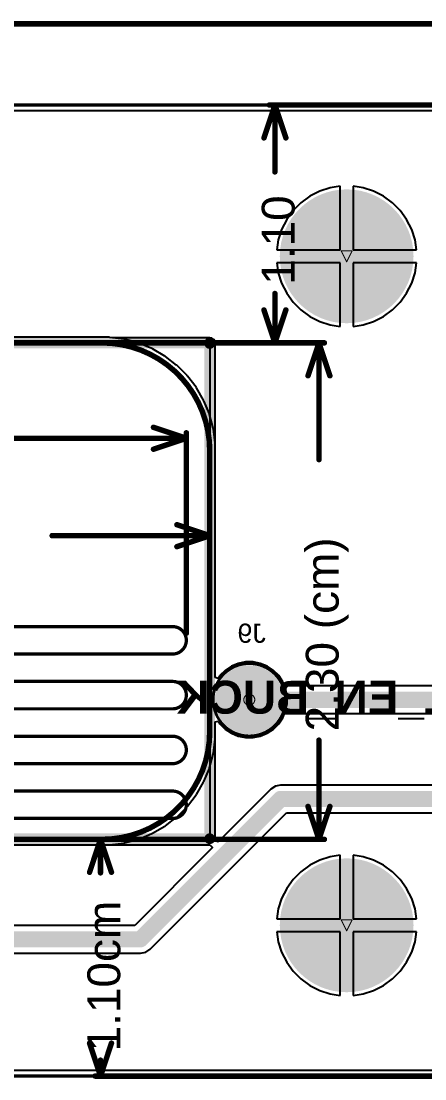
# Model space of a CAD drawing. Header units: inches. Extents: x -22 to 5433, y -38 to 5417.
# Drawn here: x 47.4 to 66.13, y -38.12 to 10.9 of the extents above; entities that cross this region are included whole.
import ezdxf

# ---------------------------------------------------------------- set-up
doc = ezdxf.new("R2010")
doc.units = ezdxf.units.IN
for name, color, linetype in [('Board_outline', 216, 'Continuous'), ('Bottom Layer', 5, 'Continuous'), ('Bottom Overlay', 54, 'Continuous'), ('Bottom Solder', 6, 'Continuous'), ('Dimensions', 6, 'Continuous'), ('Drill Drawing', 1, 'Continuous'), ('Multi-Layer', 9, 'Continuous'), ('Pad Holes', 156, 'Continuous'), ('Top Layer', 1, 'Continuous'), ('Top Solder', 216, 'Continuous')]:
    doc.layers.add(name, color=color, linetype=linetype)
doc.styles.add('Arial', font='', dxfattribs={"height": 0.2})
doc.styles.add('Arial_Bold', font='', dxfattribs={"height": 0.2})
doc.styles.get('Arial').set_extended_font_data('Arial')
doc.styles.get('Arial_Bold').set_extended_font_data('Arial', bold=True)

# ---------------------------------------------------------------- blocks, each defined once
blk = doc.blocks.new('YZ162317083P_01_B_2')
at = {"layer": 'Bottom Layer'}
h = blk.add_hatch(color=5, dxfattribs=at)
edge = h.paths.add_edge_path()
edge.add_arc((0, 0), 1.5, 0, 360)
at = {"layer": 'Bottom Solder'}
h = blk.add_hatch(color=6, dxfattribs=at)
edge = h.paths.add_edge_path()
edge.add_arc((0, 0), 1.6016, 0, 360)
at = {"layer": 'Multi-Layer'}
h = blk.add_hatch(color=9, dxfattribs=at)
edge = h.paths.add_edge_path()
edge.add_arc((0, 0), 1.5, 0, 360)
at = {"layer": 'Pad Holes'}
h = blk.add_hatch(color=7, dxfattribs=at)
edge = h.paths.add_edge_path()
edge.add_arc((0, 0), 0.8, 0, 360)
at = {"layer": 'Top Layer'}
h = blk.add_hatch(color=1, dxfattribs=at)
edge = h.paths.add_edge_path()
edge.add_arc((0, 0), 1.5, 0, 360)
at = {"layer": 'Top Solder'}
h = blk.add_hatch(color=216, dxfattribs=at)
edge = h.paths.add_edge_path()
edge.add_arc((0, 0), 1.6016, 0, 360)
at = {"layer": 'Bottom Overlay'}
for points in [[(1.6764, 0, 0.127, 0.127, 1), (-1.6764, 0, 0.127, 0.127, 1)], [(-1.70815, 0, 0.0635, 0.0635, 1), (-1.64465, 0, 0.0635, 0.0635, 1)], [(1.64465, 0, 0.0635, 0.0635, 1), (1.70815, 0, 0.0635, 0.0635, 1)]]:
    blk.add_lwpolyline(points, format="xyseb", close=True, dxfattribs=at)
blk = doc.blocks.new('SPACER_12')
at = {"layer": 'Bottom Layer'}
h = blk.add_hatch(color=5, dxfattribs=at)
edge = h.paths.add_edge_path()
edge.add_arc((0, 0), 3, 0, 360)
at = {"layer": 'Bottom Solder'}
h = blk.add_hatch(color=6, dxfattribs=at)
edge = h.paths.add_edge_path()
edge.add_arc((0, 0), 3.102, 0, 360)
at = {"layer": 'Multi-Layer'}
h = blk.add_hatch(color=9, dxfattribs=at)
edge = h.paths.add_edge_path()
edge.add_arc((0, 0), 3, 0, 360)
at = {"layer": 'Pad Holes'}
h = blk.add_hatch(color=7, dxfattribs=at)
edge = h.paths.add_edge_path()
edge.add_arc((0, 0), 1.85, 0, 360)
at = {"layer": 'Top Layer'}
h = blk.add_hatch(color=1, dxfattribs=at)
edge = h.paths.add_edge_path()
edge.add_arc((0, 0), 3, 0, 360)
at = {"layer": 'Top Solder'}
h = blk.add_hatch(color=216, dxfattribs=at)
edge = h.paths.add_edge_path()
edge.add_arc((0, 0), 3.102, 0, 360)
blk = doc.blocks.new('SPACER_13')
at = {"layer": 'Bottom Layer'}
h = blk.add_hatch(color=5, dxfattribs=at)
edge = h.paths.add_edge_path()
edge.add_arc((0, 0), 3, 0, 360)
at = {"layer": 'Bottom Solder'}
h = blk.add_hatch(color=6, dxfattribs=at)
edge = h.paths.add_edge_path()
edge.add_arc((0, 0), 3.102, 0, 360)
at = {"layer": 'Multi-Layer'}
h = blk.add_hatch(color=9, dxfattribs=at)
edge = h.paths.add_edge_path()
edge.add_arc((0, 0), 3, 0, 360)
at = {"layer": 'Pad Holes'}
h = blk.add_hatch(color=7, dxfattribs=at)
edge = h.paths.add_edge_path()
edge.add_arc((0, 0), 1.85, 0, 360)
at = {"layer": 'Top Layer'}
h = blk.add_hatch(color=1, dxfattribs=at)
edge = h.paths.add_edge_path()
edge.add_arc((0, 0), 3, 0, 360)
at = {"layer": 'Top Solder'}
h = blk.add_hatch(color=216, dxfattribs=at)
edge = h.paths.add_edge_path()
edge.add_arc((0, 0), 3.102, 0, 360)

msp = doc.modelspace()

# ---------------------------------------------------------------- linework, layer by layer
at = {"layer": 'Board_outline'}
for points in [[(-16.519, 7.011, 0.152, 0.152, 0), (73.481, 7.011, 0.152, 0.152, 0)], [(38.148, -4.011, 0.254, 0.254, 0), (51.148, -4.011, 0.254, 0.254, 0)], [(51.148, -4.011, 0.254, 0.254, -0.414214), (56.148, -9.011, 0.254, 0.254, 0)], [(56.148, -22.019, 0.254, 0.254, 0), (56.148, -9.011, 0.254, 0.254, 0)], [(56.148, -22.019, 0.254, 0.254, -0.414214), (51.148, -27.019, 0.254, 0.254, 0)], [(38.148, -27.019, 0.254, 0.254, 0), (51.148, -27.019, 0.254, 0.254, 0)], [(-16.519, -37.988, 0.152, 0.152, 0), (73.481, -37.988, 0.152, 0.152, 0)]]:
    msp.add_lwpolyline(points, format="xyseb", dxfattribs=at)
for points in [[(51.085, -4.011, 0.127, 0.127, 1), (51.212, -4.011, 0.127, 0.127, 1)], [(51.085, -4.011, 0.127, 0.127, 1), (51.212, -4.011, 0.127, 0.127, 1)], [(56.085, -9.011, 0.127, 0.127, 1), (56.212, -9.011, 0.127, 0.127, 1)], [(56.085, -9.011, 0.127, 0.127, 1), (56.212, -9.011, 0.127, 0.127, 1)], [(56.085, -22.019, 0.127, 0.127, 1), (56.212, -22.019, 0.127, 0.127, 1)], [(56.085, -22.019, 0.127, 0.127, 1), (56.212, -22.019, 0.127, 0.127, 1)], [(51.085, -27.019, 0.127, 0.127, 1), (51.212, -27.019, 0.127, 0.127, 1)], [(51.085, -27.019, 0.127, 0.127, 1), (51.212, -27.019, 0.127, 0.127, 1)]]:
    msp.add_lwpolyline(points, format="xyseb", close=True, dxfattribs=at)
at = {"layer": 'Bottom Layer'}
for p, q in [((-16.563, 6.752), (73.481, 6.752)), ((61.251, 3.016), (60.795, 2.783)), ((61.738, 3.174), (61.251, 3.016)), ((62.2, 3.247), (61.738, 3.174)), ((62.2, 0.3), (62.2, 3.247)), ((63.262, 3.174), (62.8, 3.247)), ((62.8, 3.247), (62.8, 0.3)), ((63.749, 3.016), (63.262, 3.174)), ((64.205, 2.783), (63.749, 3.016)), ((60.38, 2.482), (60.018, 2.12)), ((60.795, 2.783), (60.38, 2.482)), ((64.62, 2.482), (64.205, 2.783)), ((64.982, 2.12), (64.62, 2.482)), ((60.018, 2.12), (59.717, 1.705)), ((65.283, 1.705), (64.982, 2.12)), ((59.717, 1.705), (59.484, 1.249)), ((65.516, 1.249), (65.283, 1.705)), ((59.484, 1.249), (59.326, 0.762)), ((65.674, 0.762), (65.516, 1.249)), ((59.326, 0.762), (59.253, 0.3)), ((65.747, 0.3), (65.674, 0.762)), ((59.253, 0.3), (62.2, 0.3)), ((62.8, 0.3), (65.747, 0.3)), ((62.2, -0.3), (59.253, -0.3)), ((59.253, -0.3), (59.326, -0.762)), ((62.2, -3.247), (62.2, -0.3)), ((65.747, -0.3), (62.8, -0.3)), ((62.8, -0.3), (62.8, -3.247)), ((65.674, -0.762), (65.747, -0.3)), ((59.326, -0.762), (59.484, -1.249)), ((65.516, -1.249), (65.674, -0.762)), ((59.484, -1.249), (59.717, -1.705)), ((65.283, -1.705), (65.516, -1.249)), ((59.717, -1.705), (60.018, -2.12)), ((64.982, -2.12), (65.283, -1.705)), ((60.018, -2.12), (60.38, -2.482)), ((64.62, -2.482), (64.982, -2.12)), ((60.38, -2.482), (60.795, -2.783)), ((60.795, -2.783), (61.251, -3.016)), ((63.749, -3.016), (64.205, -2.783)), ((64.205, -2.783), (64.62, -2.482)), ((61.251, -3.016), (61.738, -3.174)), ((61.738, -3.174), (62.2, -3.247)), ((62.8, -3.247), (63.262, -3.174)), ((63.262, -3.174), (63.749, -3.016)), ((51.476, -3.752), (37.82, -3.752)), ((51.493, -3.756), (51.476, -3.752)), ((51.51, -3.755), (51.493, -3.756)), ((52.159, -3.84), (51.51, -3.755)), ((52.176, -3.846), (52.159, -3.84)), ((52.193, -3.847), (52.176, -3.846)), ((52.826, -4.016), (52.193, -3.847)), ((52.841, -4.024), (52.826, -4.016)), ((52.858, -4.027), (52.841, -4.024)), ((53.463, -4.278), (52.858, -4.027)), ((53.478, -4.288), (53.463, -4.278)), ((53.494, -4.293), (53.478, -4.288)), ((54.061, -4.621), (53.494, -4.293)), ((54.074, -4.632), (54.061, -4.621)), ((54.09, -4.64), (54.074, -4.632)), ((54.61, -5.039), (54.09, -4.64)), ((54.621, -5.051), (54.61, -5.039)), ((54.635, -5.061), (54.621, -5.051)), ((55.099, -5.524), (54.635, -5.061)), ((55.108, -5.539), (55.099, -5.524)), ((55.121, -5.55), (55.108, -5.539)), ((55.52, -6.07), (55.121, -5.55)), ((55.527, -6.085), (55.52, -6.07)), ((55.539, -6.098), (55.527, -6.085)), ((55.866, -6.666), (55.539, -6.098)), ((55.872, -6.682), (55.866, -6.666)), ((55.881, -6.696), (55.872, -6.682)), ((56.132, -7.302), (55.881, -6.696)), ((56.136, -7.318), (56.132, -7.302)), ((56.143, -7.334), (56.136, -7.318)), ((56.313, -7.967), (56.143, -7.334)), ((56.314, -7.984), (56.313, -7.967)), ((56.319, -8), (56.314, -7.984)), ((56.405, -8.65), (56.319, -8)), ((56.404, -8.667), (56.405, -8.65)), ((56.407, -8.684), (56.404, -8.667)), ((56.407, -9.011), (56.407, -8.684)), ((56.407, -19.522), (56.407, -9.011)), ((57.152, -18.994), (56.865, -19.186)), ((57.471, -18.862), (57.152, -18.994)), ((57.81, -18.795), (57.471, -18.862)), ((58.156, -18.795), (57.81, -18.795)), ((58.495, -18.862), (58.156, -18.795)), ((58.814, -18.994), (58.495, -18.862)), ((59.101, -19.186), (58.814, -18.994)), ((56.534, -19.56), (56.407, -19.522)), ((56.621, -19.43), (56.534, -19.56)), ((56.865, -19.186), (56.621, -19.43)), ((59.346, -19.43), (59.101, -19.186)), ((59.537, -19.718), (59.346, -19.43)), ((59.67, -20.037), (59.537, -19.718)), ((59.737, -20.376), (59.67, -20.037)), ((59.737, -20.721), (59.737, -20.376)), ((59.537, -21.379), (59.67, -21.06)), ((59.67, -21.06), (59.737, -20.721)), ((56.407, -21.576), (56.534, -21.537)), ((56.534, -21.537), (56.621, -21.667)), ((59.346, -21.667), (59.537, -21.379)), ((56.407, -22.347), (56.407, -21.576)), ((56.621, -21.667), (56.865, -21.911)), ((56.865, -21.911), (57.152, -22.103)), ((58.814, -22.103), (59.101, -21.911)), ((59.101, -21.911), (59.346, -21.667)), ((56.319, -23.03), (56.405, -22.381)), ((56.404, -22.363), (56.407, -22.347)), ((56.405, -22.381), (56.404, -22.363)), ((57.152, -22.103), (57.471, -22.235)), ((57.471, -22.235), (57.81, -22.303)), ((57.81, -22.303), (58.156, -22.303)), ((58.156, -22.303), (58.495, -22.235)), ((58.495, -22.235), (58.814, -22.103)), ((56.314, -23.047), (56.319, -23.03)), ((56.143, -23.697), (56.313, -23.064)), ((56.313, -23.064), (56.314, -23.047)), ((55.881, -24.334), (56.132, -23.729)), ((56.132, -23.729), (56.136, -23.712)), ((56.136, -23.712), (56.143, -23.697)), ((55.539, -24.932), (55.866, -24.365)), ((55.866, -24.365), (55.872, -24.349)), ((55.872, -24.349), (55.881, -24.334)), ((55.121, -25.48), (55.52, -24.96)), ((55.52, -24.96), (55.527, -24.945)), ((55.527, -24.945), (55.539, -24.932)), ((55.108, -25.492), (55.121, -25.48)), ((54.621, -25.979), (54.635, -25.969)), ((54.635, -25.969), (55.099, -25.506)), ((55.099, -25.506), (55.108, -25.492)), ((53.494, -26.737), (54.061, -26.41)), ((54.061, -26.41), (54.074, -26.398)), ((54.074, -26.398), (54.09, -26.391)), ((54.09, -26.391), (54.61, -25.992)), ((54.61, -25.992), (54.621, -25.979)), ((52.858, -27.003), (53.463, -26.752)), ((53.463, -26.752), (53.478, -26.743)), ((53.478, -26.743), (53.494, -26.737)), ((37.82, -27.278), (51.476, -27.278)), ((51.476, -27.278), (51.493, -27.275)), ((51.493, -27.275), (51.51, -27.276)), ((51.51, -27.276), (52.159, -27.19)), ((52.159, -27.19), (52.176, -27.185)), ((52.176, -27.185), (52.193, -27.184)), ((52.193, -27.184), (52.826, -27.014)), ((52.826, -27.014), (52.841, -27.006)), ((52.841, -27.006), (52.858, -27.003)), ((61.738, -27.826), (61.251, -27.984)), ((62.2, -27.753), (61.738, -27.826)), ((62.2, -30.7), (62.2, -27.753)), ((63.262, -27.826), (62.8, -27.753)), ((62.8, -27.753), (62.8, -30.7)), ((63.749, -27.984), (63.262, -27.826)), ((60.795, -28.217), (60.38, -28.518)), ((61.251, -27.984), (60.795, -28.217)), ((64.205, -28.217), (63.749, -27.984)), ((64.62, -28.518), (64.205, -28.217)), ((60.018, -28.88), (59.717, -29.295)), ((60.38, -28.518), (60.018, -28.88)), ((64.982, -28.88), (64.62, -28.518)), ((65.283, -29.295), (64.982, -28.88)), ((59.717, -29.295), (59.484, -29.751)), ((65.516, -29.751), (65.283, -29.295)), ((59.484, -29.751), (59.326, -30.238)), ((65.674, -30.238), (65.516, -29.751)), ((59.326, -30.238), (59.253, -30.7)), ((65.747, -30.7), (65.674, -30.238)), ((59.253, -30.7), (62.2, -30.7)), ((62.8, -30.7), (65.747, -30.7)), ((62.2, -31.3), (59.253, -31.3)), ((59.253, -31.3), (59.326, -31.762)), ((62.2, -34.247), (62.2, -31.3)), ((65.747, -31.3), (62.8, -31.3)), ((62.8, -31.3), (62.8, -34.247)), ((65.674, -31.762), (65.747, -31.3)), ((59.326, -31.762), (59.484, -32.249)), ((65.516, -32.249), (65.674, -31.762)), ((59.484, -32.249), (59.717, -32.705)), ((65.283, -32.705), (65.516, -32.249)), ((59.717, -32.705), (60.018, -33.12)), ((64.982, -33.12), (65.283, -32.705)), ((60.018, -33.12), (60.38, -33.482)), ((64.62, -33.482), (64.982, -33.12)), ((60.38, -33.482), (60.795, -33.783)), ((60.795, -33.783), (61.251, -34.016)), ((63.749, -34.016), (64.205, -33.783)), ((64.205, -33.783), (64.62, -33.482)), ((61.251, -34.016), (61.738, -34.174)), ((61.738, -34.174), (62.2, -34.247)), ((62.8, -34.247), (63.262, -34.174)), ((63.262, -34.174), (63.749, -34.016)), ((73.481, -37.73), (-16.518, -37.73))]:
    msp.add_line(p, q, dxfattribs=at)
at = {"layer": 'Dimensions'}
for points in [[(35.337, 10.77, 0.254, 0.254, 0), (74.92, 10.77, 0.254, 0.254, 0)], [(58.664, 5.487, 0.254, 0.254, 0), (59.172, 7.011, 0.254, 0.254, 0)], [(58.918, 7.011, 0.254, 0.254, 0), (73.151, 7.011, 0.254, 0.254, 0)], [(59.172, 7.011, 0.254, 0.254, 0), (59.68, 5.487, 0.254, 0.254, 0)], [(59.172, 3.912, 0.254, 0.254, 0), (59.172, 7.011, 0.254, 0.254, 0)], [(59.172, -4.011, 0.254, 0.254, 0), (59.172, -1.725, 0.254, 0.254, 0)], [(58.664, -2.487, 0.254, 0.254, 0), (59.172, -4.011, 0.254, 0.254, 0)], [(59.172, -4.011, 0.254, 0.254, 0), (59.68, -2.487, 0.254, 0.254, 0)], [(33.148, -4.011, 0.5, 0.5, 0), (56.148, -4.011, 0.5, 0.5, 0)], [(38.529, -4.011, 0.254, 0.254, 0), (61.468, -4.011, 0.254, 0.254, 0)], [(51.529, -4.011, 0.254, 0.254, 0), (59.426, -4.011, 0.254, 0.254, 0)], [(56.148, -26.989, 0.5, 0.5, 0), (56.148, -4.039, 0.5, 0.5, 0)], [(60.706, -5.535, 0.254, 0.254, 0), (61.214, -4.011, 0.254, 0.254, 0)], [(61.214, -4.011, 0.254, 0.254, 0), (61.722, -5.535, 0.254, 0.254, 0)], [(61.214, -9.421, 0.254, 0.254, 0), (61.214, -4.011, 0.254, 0.254, 0)], [(53.538, -7.925, 0.254, 0.254, 0), (55.062, -8.433, 0.254, 0.254, 0)], [(45.917, -8.433, 0.254, 0.254, 0), (55.062, -8.433, 0.254, 0.254, 0)], [(53.538, -8.941, 0.254, 0.254, 0), (55.062, -8.433, 0.254, 0.254, 0)], [(55.062, -17.465, 0.254, 0.254, 0), (55.062, -8.179, 0.254, 0.254, 0)], [(56.148, -13.2, 0.254, 0.254, 0), (56.148, -9.392, 0.254, 0.254, 0)], [(54.624, -12.438, 0.254, 0.254, 0), (56.148, -12.946, 0.254, 0.254, 0)], [(48.838, -12.946, 0.254, 0.254, 0), (56.148, -12.946, 0.254, 0.254, 0)], [(54.624, -13.454, 0.254, 0.254, 0), (56.148, -12.946, 0.254, 0.254, 0)], [(29.027, -17.16, 0.152, 0.152, 0), (54.427, -17.16, 0.152, 0.152, 0)], [(29.027, -17.16, 0.152, 0.152, 0), (54.427, -17.16, 0.152, 0.152, 0)], [(54.427, -17.16, 0.152, 0.152, -0.414214), (55.062, -17.795, 0.152, 0.152, 0)], [(54.427, -17.16, 0.152, 0.152, -0.414214), (55.062, -17.795, 0.152, 0.152, 0)], [(55.062, -17.795, 0.152, 0.152, -0.414214), (54.427, -18.43, 0.152, 0.152, 0)], [(55.062, -17.795, 0.152, 0.152, -0.414214), (54.427, -18.43, 0.152, 0.152, 0)], [(29.027, -18.43, 0.152, 0.152, 0), (54.427, -18.43, 0.152, 0.152, 0)], [(29.027, -18.43, 0.152, 0.152, 0), (54.427, -18.43, 0.152, 0.152, 0)], [(29.027, -19.7, 0.152, 0.152, 0), (54.427, -19.7, 0.152, 0.152, 0)], [(29.027, -19.7, 0.152, 0.152, 0), (54.427, -19.7, 0.152, 0.152, 0)], [(54.427, -19.7, 0.152, 0.152, -0.414214), (55.062, -20.335, 0.152, 0.152, 0)], [(54.427, -19.7, 0.152, 0.152, -0.414214), (55.062, -20.335, 0.152, 0.152, 0)], [(55.062, -20.335, 0.152, 0.152, -0.414214), (54.427, -20.97, 0.152, 0.152, 0)], [(55.062, -20.335, 0.152, 0.152, -0.414214), (54.427, -20.97, 0.152, 0.152, 0)], [(29.027, -20.97, 0.152, 0.152, 0), (54.427, -20.97, 0.152, 0.152, 0)], [(29.027, -20.97, 0.152, 0.152, 0), (54.427, -20.97, 0.152, 0.152, 0)], [(29.027, -22.24, 0.152, 0.152, 0), (54.427, -22.24, 0.152, 0.152, 0)], [(29.027, -22.24, 0.152, 0.152, 0), (54.427, -22.24, 0.152, 0.152, 0)], [(54.427, -22.24, 0.152, 0.152, -0.414214), (55.062, -22.875, 0.152, 0.152, 0)], [(54.427, -22.24, 0.152, 0.152, -0.414214), (55.062, -22.875, 0.152, 0.152, 0)], [(61.214, -27.019, 0.254, 0.254, 0), (61.214, -22.422, 0.254, 0.254, 0)], [(55.062, -22.875, 0.152, 0.152, -0.414214), (54.427, -23.51, 0.152, 0.152, 0)], [(55.062, -22.875, 0.152, 0.152, -0.414214), (54.427, -23.51, 0.152, 0.152, 0)], [(29.027, -23.51, 0.152, 0.152, 0), (54.427, -23.51, 0.152, 0.152, 0)], [(29.027, -23.51, 0.152, 0.152, 0), (54.427, -23.51, 0.152, 0.152, 0)], [(34.869, -24.78, 0.152, 0.152, 0), (54.427, -24.78, 0.152, 0.152, 0)], [(54.427, -24.78, 0.152, 0.152, -0.414214), (55.062, -25.415, 0.152, 0.152, 0)], [(55.062, -25.415, 0.152, 0.152, -0.414214), (54.427, -26.05, 0.152, 0.152, 0)], [(60.706, -25.495, 0.254, 0.254, 0), (61.214, -27.019, 0.254, 0.254, 0)], [(61.214, -27.019, 0.254, 0.254, 0), (61.722, -25.495, 0.254, 0.254, 0)], [(34.869, -26.05, 0.152, 0.152, 0), (54.427, -26.05, 0.152, 0.152, 0)], [(33.148, -26.989, 0.5, 0.5, 0), (56.148, -26.989, 0.5, 0.5, 0)], [(38.529, -27.019, 0.254, 0.254, 0), (61.468, -27.019, 0.254, 0.254, 0)], [(50.574, -28.543, 0.254, 0.254, 0), (51.082, -27.019, 0.254, 0.254, 0)], [(50.767, -27.019, 0.254, 0.254, 0), (51.336, -27.019, 0.254, 0.254, 0)], [(51.082, -27.019, 0.254, 0.254, 0), (51.59, -28.543, 0.254, 0.254, 0)], [(51.082, -28.568, 0.254, 0.254, 0), (51.082, -27.019, 0.254, 0.254, 0)], [(50.574, -36.464, 0.254, 0.254, 0), (51.082, -37.988, 0.254, 0.254, 0)], [(51.082, -37.988, 0.254, 0.254, 0), (51.59, -36.464, 0.254, 0.254, 0)], [(51.082, -37.988, 0.254, 0.254, 0), (51.082, -37.252, 0.254, 0.254, 0)], [(50.828, -37.988, 0.254, 0.254, 0), (73.151, -37.988, 0.254, 0.254, 0)]]:
    msp.add_lwpolyline(points, format="xyseb", dxfattribs=at)
for points in [[(58.854, 7.011, 0.127, 0.127, 1), (58.981, 7.011, 0.127, 0.127, 1)], [(59.108, 7.011, 0.127, 0.127, 1), (59.235, 7.011, 0.127, 0.127, 1)], [(59.108, 7.011, 0.127, 0.127, 1), (59.235, 7.011, 0.127, 0.127, 1)], [(59.108, 7.011, 0.127, 0.127, 1), (59.235, 7.011, 0.127, 0.127, 1)], [(58.6, 5.487, 0.127, 0.127, 1), (58.727, 5.487, 0.127, 0.127, 1)], [(59.616, 5.487, 0.127, 0.127, 1), (59.743, 5.487, 0.127, 0.127, 1)], [(59.108, 3.912, 0.127, 0.127, 1), (59.235, 3.912, 0.127, 0.127, 1)], [(59.108, -1.725, 0.127, 0.127, 1), (59.235, -1.725, 0.127, 0.127, 1)], [(58.6, -2.487, 0.127, 0.127, 1), (58.727, -2.487, 0.127, 0.127, 1)], [(59.616, -2.487, 0.127, 0.127, 1), (59.743, -2.487, 0.127, 0.127, 1)], [(51.466, -4.011, 0.127, 0.127, 1), (51.593, -4.011, 0.127, 0.127, 1)], [(56.023, -4.011, 0.25, 0.25, 1), (56.273, -4.011, 0.25, 0.25, 1)], [(56.023, -4.039, 0.25, 0.25, 1), (56.273, -4.039, 0.25, 0.25, 1)], [(59.108, -4.011, 0.127, 0.127, 1), (59.235, -4.011, 0.127, 0.127, 1)], [(59.108, -4.011, 0.127, 0.127, 1), (59.235, -4.011, 0.127, 0.127, 1)], [(59.108, -4.011, 0.127, 0.127, 1), (59.235, -4.011, 0.127, 0.127, 1)], [(59.362, -4.011, 0.127, 0.127, 1), (59.489, -4.011, 0.127, 0.127, 1)], [(61.151, -4.011, 0.127, 0.127, 1), (61.278, -4.011, 0.127, 0.127, 1)], [(61.151, -4.011, 0.127, 0.127, 1), (61.278, -4.011, 0.127, 0.127, 1)], [(61.151, -4.011, 0.127, 0.127, 1), (61.278, -4.011, 0.127, 0.127, 1)], [(61.404, -4.011, 0.127, 0.127, 1), (61.531, -4.011, 0.127, 0.127, 1)], [(60.642, -5.535, 0.127, 0.127, 1), (60.77, -5.535, 0.127, 0.127, 1)], [(61.658, -5.535, 0.127, 0.127, 1), (61.785, -5.535, 0.127, 0.127, 1)], [(53.475, -7.925, 0.127, 0.127, 1), (53.602, -7.925, 0.127, 0.127, 1)], [(54.999, -8.179, 0.127, 0.127, 1), (55.126, -8.179, 0.127, 0.127, 1)], [(54.999, -8.433, 0.127, 0.127, 1), (55.126, -8.433, 0.127, 0.127, 1)], [(54.999, -8.433, 0.127, 0.127, 1), (55.126, -8.433, 0.127, 0.127, 1)], [(54.999, -8.433, 0.127, 0.127, 1), (55.126, -8.433, 0.127, 0.127, 1)], [(53.475, -8.941, 0.127, 0.127, 1), (53.602, -8.941, 0.127, 0.127, 1)], [(56.085, -9.392, 0.127, 0.127, 1), (56.212, -9.392, 0.127, 0.127, 1)], [(61.151, -9.421, 0.127, 0.127, 1), (61.278, -9.421, 0.127, 0.127, 1)], [(54.561, -12.438, 0.127, 0.127, 1), (54.688, -12.438, 0.127, 0.127, 1)], [(48.774, -12.946, 0.127, 0.127, 1), (48.901, -12.946, 0.127, 0.127, 1)], [(56.085, -12.946, 0.127, 0.127, 1), (56.212, -12.946, 0.127, 0.127, 1)], [(56.085, -12.946, 0.127, 0.127, 1), (56.212, -12.946, 0.127, 0.127, 1)], [(56.085, -12.946, 0.127, 0.127, 1), (56.212, -12.946, 0.127, 0.127, 1)], [(56.085, -13.2, 0.127, 0.127, 1), (56.212, -13.2, 0.127, 0.127, 1)], [(54.561, -13.454, 0.127, 0.127, 1), (54.688, -13.454, 0.127, 0.127, 1)], [(54.389, -17.16, 0.0762, 0.0762, 1), (54.465, -17.16, 0.0762, 0.0762, 1)], [(54.389, -17.16, 0.0762, 0.0762, 1), (54.465, -17.16, 0.0762, 0.0762, 1)], [(54.389, -17.16, 0.0762, 0.0762, 1), (54.465, -17.16, 0.0762, 0.0762, 1)], [(54.389, -17.16, 0.0762, 0.0762, 1), (54.465, -17.16, 0.0762, 0.0762, 1)], [(54.999, -17.465, 0.127, 0.127, 1), (55.126, -17.465, 0.127, 0.127, 1)], [(55.024, -17.795, 0.0762, 0.0762, 1), (55.1, -17.795, 0.0762, 0.0762, 1)], [(55.024, -17.795, 0.0762, 0.0762, 1), (55.1, -17.795, 0.0762, 0.0762, 1)], [(55.024, -17.795, 0.0762, 0.0762, 1), (55.1, -17.795, 0.0762, 0.0762, 1)], [(55.024, -17.795, 0.0762, 0.0762, 1), (55.1, -17.795, 0.0762, 0.0762, 1)], [(54.389, -18.43, 0.0762, 0.0762, 1), (54.465, -18.43, 0.0762, 0.0762, 1)], [(54.389, -18.43, 0.0762, 0.0762, 1), (54.465, -18.43, 0.0762, 0.0762, 1)], [(54.389, -18.43, 0.0762, 0.0762, 1), (54.465, -18.43, 0.0762, 0.0762, 1)], [(54.389, -18.43, 0.0762, 0.0762, 1), (54.465, -18.43, 0.0762, 0.0762, 1)], [(54.389, -19.7, 0.0762, 0.0762, 1), (54.465, -19.7, 0.0762, 0.0762, 1)], [(54.389, -19.7, 0.0762, 0.0762, 1), (54.465, -19.7, 0.0762, 0.0762, 1)], [(54.389, -19.7, 0.0762, 0.0762, 1), (54.465, -19.7, 0.0762, 0.0762, 1)], [(54.389, -19.7, 0.0762, 0.0762, 1), (54.465, -19.7, 0.0762, 0.0762, 1)], [(55.024, -20.335, 0.0762, 0.0762, 1), (55.1, -20.335, 0.0762, 0.0762, 1)], [(55.024, -20.335, 0.0762, 0.0762, 1), (55.1, -20.335, 0.0762, 0.0762, 1)], [(55.024, -20.335, 0.0762, 0.0762, 1), (55.1, -20.335, 0.0762, 0.0762, 1)], [(55.024, -20.335, 0.0762, 0.0762, 1), (55.1, -20.335, 0.0762, 0.0762, 1)], [(54.389, -20.97, 0.0762, 0.0762, 1), (54.465, -20.97, 0.0762, 0.0762, 1)], [(54.389, -20.97, 0.0762, 0.0762, 1), (54.465, -20.97, 0.0762, 0.0762, 1)], [(54.389, -20.97, 0.0762, 0.0762, 1), (54.465, -20.97, 0.0762, 0.0762, 1)], [(54.389, -20.97, 0.0762, 0.0762, 1), (54.465, -20.97, 0.0762, 0.0762, 1)], [(54.389, -22.24, 0.0762, 0.0762, 1), (54.465, -22.24, 0.0762, 0.0762, 1)], [(54.389, -22.24, 0.0762, 0.0762, 1), (54.465, -22.24, 0.0762, 0.0762, 1)], [(54.389, -22.24, 0.0762, 0.0762, 1), (54.465, -22.24, 0.0762, 0.0762, 1)], [(54.389, -22.24, 0.0762, 0.0762, 1), (54.465, -22.24, 0.0762, 0.0762, 1)], [(61.151, -22.422, 0.127, 0.127, 1), (61.278, -22.422, 0.127, 0.127, 1)], [(55.024, -22.875, 0.0762, 0.0762, 1), (55.1, -22.875, 0.0762, 0.0762, 1)], [(55.024, -22.875, 0.0762, 0.0762, 1), (55.1, -22.875, 0.0762, 0.0762, 1)], [(55.024, -22.875, 0.0762, 0.0762, 1), (55.1, -22.875, 0.0762, 0.0762, 1)], [(55.024, -22.875, 0.0762, 0.0762, 1), (55.1, -22.875, 0.0762, 0.0762, 1)], [(54.389, -23.51, 0.0762, 0.0762, 1), (54.465, -23.51, 0.0762, 0.0762, 1)], [(54.389, -23.51, 0.0762, 0.0762, 1), (54.465, -23.51, 0.0762, 0.0762, 1)], [(54.389, -23.51, 0.0762, 0.0762, 1), (54.465, -23.51, 0.0762, 0.0762, 1)], [(54.389, -23.51, 0.0762, 0.0762, 1), (54.465, -23.51, 0.0762, 0.0762, 1)], [(54.389, -24.78, 0.0762, 0.0762, 1), (54.465, -24.78, 0.0762, 0.0762, 1)], [(54.389, -24.78, 0.0762, 0.0762, 1), (54.465, -24.78, 0.0762, 0.0762, 1)], [(55.024, -25.415, 0.0762, 0.0762, 1), (55.1, -25.415, 0.0762, 0.0762, 1)], [(55.024, -25.415, 0.0762, 0.0762, 1), (55.1, -25.415, 0.0762, 0.0762, 1)], [(60.642, -25.495, 0.127, 0.127, 1), (60.77, -25.495, 0.127, 0.127, 1)], [(61.658, -25.495, 0.127, 0.127, 1), (61.785, -25.495, 0.127, 0.127, 1)], [(54.389, -26.05, 0.0762, 0.0762, 1), (54.465, -26.05, 0.0762, 0.0762, 1)], [(54.389, -26.05, 0.0762, 0.0762, 1), (54.465, -26.05, 0.0762, 0.0762, 1)], [(50.704, -27.019, 0.127, 0.127, 1), (50.831, -27.019, 0.127, 0.127, 1)], [(51.018, -27.019, 0.127, 0.127, 1), (51.145, -27.019, 0.127, 0.127, 1)], [(51.018, -27.019, 0.127, 0.127, 1), (51.145, -27.019, 0.127, 0.127, 1)], [(51.018, -27.019, 0.127, 0.127, 1), (51.145, -27.019, 0.127, 0.127, 1)], [(51.272, -27.019, 0.127, 0.127, 1), (51.399, -27.019, 0.127, 0.127, 1)], [(56.023, -26.989, 0.25, 0.25, 1), (56.273, -26.989, 0.25, 0.25, 1)], [(56.023, -26.989, 0.25, 0.25, 1), (56.273, -26.989, 0.25, 0.25, 1)], [(61.151, -27.019, 0.127, 0.127, 1), (61.278, -27.019, 0.127, 0.127, 1)], [(61.151, -27.019, 0.127, 0.127, 1), (61.278, -27.019, 0.127, 0.127, 1)], [(61.151, -27.019, 0.127, 0.127, 1), (61.278, -27.019, 0.127, 0.127, 1)], [(61.404, -27.019, 0.127, 0.127, 1), (61.531, -27.019, 0.127, 0.127, 1)], [(50.51, -28.543, 0.127, 0.127, 1), (50.637, -28.543, 0.127, 0.127, 1)], [(51.526, -28.543, 0.127, 0.127, 1), (51.653, -28.543, 0.127, 0.127, 1)], [(51.018, -28.568, 0.127, 0.127, 1), (51.145, -28.568, 0.127, 0.127, 1)], [(50.51, -36.464, 0.127, 0.127, 1), (50.637, -36.464, 0.127, 0.127, 1)], [(51.526, -36.464, 0.127, 0.127, 1), (51.653, -36.464, 0.127, 0.127, 1)], [(51.018, -37.252, 0.127, 0.127, 1), (51.145, -37.252, 0.127, 0.127, 1)], [(50.764, -37.988, 0.127, 0.127, 1), (50.891, -37.988, 0.127, 0.127, 1)], [(51.018, -37.988, 0.127, 0.127, 1), (51.145, -37.988, 0.127, 0.127, 1)], [(51.018, -37.988, 0.127, 0.127, 1), (51.145, -37.988, 0.127, 0.127, 1)], [(51.018, -37.988, 0.127, 0.127, 1), (51.145, -37.988, 0.127, 0.127, 1)]]:
    msp.add_lwpolyline(points, format="xyseb", close=True, dxfattribs=at)
at = {"layer": 'Drill Drawing'}
for points in [[(62.246, 0.254, 0.0508, 0.0508, 0), (62.754, 0.254, 0.0508, 0.0508, 0)], [(62.246, 0.254, 0.0508, 0.0508, 0), (62.5, -0.254, 0.0508, 0.0508, 0)], [(62.5, -0.254, 0.0508, 0.0508, 0), (62.754, 0.254, 0.0508, 0.0508, 0)], [(62.246, -30.746, 0.0508, 0.0508, 0), (62.754, -30.746, 0.0508, 0.0508, 0)], [(62.246, -30.746, 0.0508, 0.0508, 0), (62.5, -31.254, 0.0508, 0.0508, 0)], [(62.5, -31.254, 0.0508, 0.0508, 0), (62.754, -30.746, 0.0508, 0.0508, 0)]]:
    msp.add_lwpolyline(points, format="xyseb", dxfattribs=at)
for points in [[(62.233, 0.254, 0.0254, 0.0254, 1), (62.259, 0.254, 0.0254, 0.0254, 1)], [(62.233, 0.254, 0.0254, 0.0254, 1), (62.259, 0.254, 0.0254, 0.0254, 1)], [(62.741, 0.254, 0.0254, 0.0254, 1), (62.767, 0.254, 0.0254, 0.0254, 1)], [(62.741, 0.254, 0.0254, 0.0254, 1), (62.767, 0.254, 0.0254, 0.0254, 1)], [(62.487, -0.254, 0.0254, 0.0254, 1), (62.513, -0.254, 0.0254, 0.0254, 1)], [(62.487, -0.254, 0.0254, 0.0254, 1), (62.513, -0.254, 0.0254, 0.0254, 1)], [(58.237, -20.549, 0.0508, 0.0508, 1), (57.729, -20.549, 0.0508, 0.0508, 1)], [(57.716, -20.549, 0.0254, 0.0254, 1), (57.742, -20.549, 0.0254, 0.0254, 1)], [(58.224, -20.549, 0.0254, 0.0254, 1), (58.25, -20.549, 0.0254, 0.0254, 1)], [(62.233, -30.746, 0.0254, 0.0254, 1), (62.259, -30.746, 0.0254, 0.0254, 1)], [(62.233, -30.746, 0.0254, 0.0254, 1), (62.259, -30.746, 0.0254, 0.0254, 1)], [(62.741, -30.746, 0.0254, 0.0254, 1), (62.767, -30.746, 0.0254, 0.0254, 1)], [(62.741, -30.746, 0.0254, 0.0254, 1), (62.767, -30.746, 0.0254, 0.0254, 1)], [(62.487, -31.254, 0.0254, 0.0254, 1), (62.513, -31.254, 0.0254, 0.0254, 1)], [(62.487, -31.254, 0.0254, 0.0254, 1), (62.513, -31.254, 0.0254, 0.0254, 1)]]:
    msp.add_lwpolyline(points, format="xyseb", close=True, dxfattribs=at)
at = {"layer": 'Multi-Layer'}
for p, q in [((38.148, -4.011), (51.148, -4.011)), ((51.148, -4.011), (51.476, -4.011)), ((51.476, -4.011), (52.126, -4.097)), ((52.126, -4.097), (52.759, -4.266)), ((52.759, -4.266), (53.364, -4.517)), ((53.364, -4.517), (53.932, -4.845)), ((53.932, -4.845), (54.452, -5.244)), ((54.452, -5.244), (54.915, -5.708)), ((54.915, -5.708), (55.314, -6.227)), ((55.314, -6.227), (55.642, -6.795)), ((55.642, -6.795), (55.893, -7.401)), ((55.893, -7.401), (56.063, -8.034)), ((56.063, -8.034), (56.148, -8.684)), ((56.148, -8.684), (56.148, -9.011)), ((56.148, -9.011), (56.148, -9.011)), ((56.148, -9.011), (56.148, -22.019)), ((56.148, -22.019), (56.148, -22.347)), ((56.148, -22.347), (56.063, -22.997)), ((56.063, -22.997), (55.893, -23.63)), ((55.893, -23.63), (55.642, -24.235)), ((55.642, -24.235), (55.314, -24.803)), ((55.314, -24.803), (54.915, -25.323)), ((54.915, -25.323), (54.452, -25.786)), ((54.452, -25.786), (53.932, -26.185)), ((53.932, -26.185), (53.364, -26.513)), ((52.126, -26.933), (51.476, -27.019)), ((52.759, -26.764), (52.126, -26.933)), ((53.364, -26.513), (52.759, -26.764)), ((51.148, -27.019), (38.148, -27.019)), ((51.476, -27.019), (51.148, -27.019)), ((51.148, -27.019), (51.148, -27.019))]:
    msp.add_line(p, q, dxfattribs=at)
at = {"layer": 'Top Layer'}
for p, q in [((-16.563, 6.752), (73.481, 6.752)), ((61.251, 3.016), (60.795, 2.783)), ((61.738, 3.174), (61.251, 3.016)), ((62.2, 3.247), (61.738, 3.174)), ((62.2, 0.3), (62.2, 3.247)), ((63.262, 3.174), (62.8, 3.247)), ((62.8, 3.247), (62.8, 0.3)), ((63.749, 3.016), (63.262, 3.174)), ((64.205, 2.783), (63.749, 3.016)), ((60.38, 2.482), (60.018, 2.12)), ((60.795, 2.783), (60.38, 2.482)), ((64.62, 2.482), (64.205, 2.783)), ((64.982, 2.12), (64.62, 2.482)), ((60.018, 2.12), (59.717, 1.705)), ((65.283, 1.705), (64.982, 2.12)), ((59.717, 1.705), (59.484, 1.249)), ((65.516, 1.249), (65.283, 1.705)), ((59.484, 1.249), (59.326, 0.762)), ((65.674, 0.762), (65.516, 1.249)), ((59.326, 0.762), (59.253, 0.3)), ((65.747, 0.3), (65.674, 0.762)), ((59.253, 0.3), (62.2, 0.3)), ((62.8, 0.3), (65.747, 0.3)), ((62.2, -0.3), (59.253, -0.3)), ((59.253, -0.3), (59.326, -0.762)), ((62.2, -3.247), (62.2, -0.3)), ((65.747, -0.3), (62.8, -0.3)), ((62.8, -0.3), (62.8, -3.247)), ((65.674, -0.762), (65.747, -0.3)), ((59.326, -0.762), (59.484, -1.249)), ((65.516, -1.249), (65.674, -0.762)), ((59.484, -1.249), (59.717, -1.705)), ((65.283, -1.705), (65.516, -1.249)), ((59.717, -1.705), (60.018, -2.12)), ((64.982, -2.12), (65.283, -1.705)), ((60.018, -2.12), (60.38, -2.482)), ((64.62, -2.482), (64.982, -2.12)), ((60.38, -2.482), (60.795, -2.783)), ((60.795, -2.783), (61.251, -3.016)), ((63.749, -3.016), (64.205, -2.783)), ((64.205, -2.783), (64.62, -2.482)), ((61.251, -3.016), (61.738, -3.174)), ((61.738, -3.174), (62.2, -3.247)), ((62.8, -3.247), (63.262, -3.174)), ((63.262, -3.174), (63.749, -3.016)), ((51.476, -3.752), (37.82, -3.752)), ((51.493, -3.756), (51.476, -3.752)), ((51.51, -3.755), (51.493, -3.756)), ((51.706, -3.78), (51.51, -3.755)), ((56.148, -3.78), (51.706, -3.78)), ((56.247, -3.8), (56.148, -3.78)), ((56.331, -3.856), (56.247, -3.8)), ((56.387, -3.94), (56.331, -3.856)), ((33.148, -4.039), (56.148, -4.039)), ((56.148, -4.039), (56.148, -27.019)), ((56.407, -4.039), (56.387, -3.94)), ((56.407, -19.522), (56.407, -4.039)), ((57.152, -18.994), (56.865, -19.186)), ((57.471, -18.862), (57.152, -18.994)), ((57.81, -18.795), (57.471, -18.862)), ((58.156, -18.795), (57.81, -18.795)), ((58.495, -18.862), (58.156, -18.795)), ((58.814, -18.994), (58.495, -18.862)), ((59.101, -19.186), (58.814, -18.994)), ((56.534, -19.56), (56.407, -19.522)), ((56.621, -19.43), (56.534, -19.56)), ((56.865, -19.186), (56.621, -19.43)), ((59.346, -19.43), (59.101, -19.186)), ((59.537, -19.718), (59.346, -19.43)), ((59.616, -19.907), (59.537, -19.718)), ((66.689, -19.907), (59.616, -19.907)), ((56.407, -21.576), (56.534, -21.537)), ((56.534, -21.537), (56.621, -21.667)), ((59.346, -21.667), (59.537, -21.379)), ((59.537, -21.379), (59.616, -21.19)), ((59.616, -21.19), (66.954, -21.19)), ((56.407, -27.019), (56.407, -21.576)), ((56.621, -21.667), (56.865, -21.911)), ((56.865, -21.911), (57.152, -22.103)), ((58.814, -22.103), (59.101, -21.911)), ((59.101, -21.911), (59.346, -21.667)), ((57.152, -22.103), (57.471, -22.235)), ((57.471, -22.235), (57.81, -22.303)), ((57.81, -22.303), (58.156, -22.303)), ((58.156, -22.303), (58.495, -22.235)), ((58.495, -22.235), (58.814, -22.103)), ((59.436, -24.505), (59.191, -24.553)), ((67.552, -24.505), (59.436, -24.505)), ((58.983, -24.693), (56.537, -27.138)), ((59.191, -24.553), (58.983, -24.693)), ((53.387, -32.102), (59.702, -25.787)), ((59.702, -25.787), (67.818, -25.787)), ((56.148, -27.019), (33.148, -27.019)), ((33.148, -27.278), (56.148, -27.278)), ((56.267, -27.408), (52.667, -31.008)), ((56.148, -27.278), (56.263, -27.383)), ((56.263, -27.383), (56.267, -27.408)), ((56.512, -27.134), (56.407, -27.019)), ((56.537, -27.138), (56.512, -27.134)), ((61.738, -27.826), (61.251, -27.984)), ((62.2, -27.753), (61.738, -27.826)), ((62.2, -30.7), (62.2, -27.753)), ((63.262, -27.826), (62.8, -27.753)), ((62.8, -27.753), (62.8, -30.7)), ((63.749, -27.984), (63.262, -27.826)), ((60.795, -28.217), (60.38, -28.518)), ((61.251, -27.984), (60.795, -28.217)), ((64.205, -28.217), (63.749, -27.984)), ((64.62, -28.518), (64.205, -28.217)), ((60.018, -28.88), (59.717, -29.295)), ((60.38, -28.518), (60.018, -28.88)), ((64.982, -28.88), (64.62, -28.518)), ((65.283, -29.295), (64.982, -28.88)), ((59.717, -29.295), (59.484, -29.751)), ((65.516, -29.751), (65.283, -29.295)), ((59.484, -29.751), (59.326, -30.238)), ((65.674, -30.238), (65.516, -29.751)), ((59.326, -30.238), (59.253, -30.7)), ((65.747, -30.7), (65.674, -30.238)), ((59.253, -30.7), (62.2, -30.7)), ((62.8, -30.7), (65.747, -30.7)), ((52.667, -31.008), (32, -31.008)), ((62.2, -31.3), (59.253, -31.3)), ((59.253, -31.3), (59.326, -31.762)), ((62.2, -34.247), (62.2, -31.3)), ((65.747, -31.3), (62.8, -31.3)), ((62.8, -31.3), (62.8, -34.247)), ((65.674, -31.762), (65.747, -31.3)), ((59.326, -31.762), (59.484, -32.249)), ((65.516, -32.249), (65.674, -31.762)), ((31.734, -32.29), (52.933, -32.29)), ((52.933, -32.29), (53.179, -32.241)), ((53.179, -32.241), (53.387, -32.102)), ((59.484, -32.249), (59.717, -32.705)), ((65.283, -32.705), (65.516, -32.249)), ((59.717, -32.705), (60.018, -33.12)), ((64.982, -33.12), (65.283, -32.705)), ((60.018, -33.12), (60.38, -33.482)), ((64.62, -33.482), (64.982, -33.12)), ((60.38, -33.482), (60.795, -33.783)), ((60.795, -33.783), (61.251, -34.016)), ((63.749, -34.016), (64.205, -33.783)), ((64.205, -33.783), (64.62, -33.482)), ((61.251, -34.016), (61.738, -34.174)), ((61.738, -34.174), (62.2, -34.247)), ((62.8, -34.247), (63.262, -34.174)), ((63.262, -34.174), (63.749, -34.016)), ((73.481, -37.73), (-16.518, -37.73))]:
    msp.add_line(p, q, dxfattribs=at)
for points in [[(57.983, -20.549, 0.75, 0.75, 0), (66.954, -20.549, 0.75, 0.75, 0)], [(52.933, -31.649, 0.75, 0.75, 0), (59.436, -25.146, 0.75, 0.75, 0)], [(59.436, -25.146, 0.75, 0.75, 0), (67.818, -25.146, 0.75, 0.75, 0)], [(31.734, -31.649, 0.75, 0.75, 0), (52.933, -31.649, 0.75, 0.75, 0)]]:
    msp.add_lwpolyline(points, format="xyseb", dxfattribs=at)
for points in [[(57.796, -20.549, 0.375, 0.375, 1), (58.171, -20.549, 0.375, 0.375, 1)], [(59.248, -25.146, 0.375, 0.375, 1), (59.624, -25.146, 0.375, 0.375, 1)], [(59.248, -25.146, 0.375, 0.375, 1), (59.624, -25.146, 0.375, 0.375, 1)], [(52.746, -31.649, 0.375, 0.375, 1), (53.121, -31.649, 0.375, 0.375, 1)], [(52.746, -31.649, 0.375, 0.375, 1), (53.121, -31.649, 0.375, 0.375, 1)]]:
    msp.add_lwpolyline(points, format="xyseb", close=True, dxfattribs=at)

# ---------------------------------------------------------------- block references
for name, p in [('SPACER_12', (62.5, 0)), ('SPACER_13', (62.5, -31))]:
    msp.add_blockref(name, p)
at = {"rotation": 180}
msp.add_blockref('YZ162317083P_01_B_2', (57.983, -20.549), dxfattribs=at)

# ---------------------------------------------------------------- texts
at = {"layer": 'Bottom Overlay', "style": 'Arial', "text_generation_flag": 2}
msp.add_text('J9', height=0.889, dxfattribs=at).set_placement((58.749, -17.91))
at = {"layer": 'Bottom Overlay', "style": 'Arial_Bold', "text_generation_flag": 2}
msp.add_text('VOXL_EN_BUCK', height=1.524, rotation=360, dxfattribs=at).set_placement((71.882, -21.194))
at = {"layer": 'Dimensions', "style": 'Arial'}
for s, p in [('1.10', (60.086, -1.319)), ('2.30 (cm)', (62.128, -22.016)), ('1.10cm', (51.996, -36.846))]:
    msp.add_text(s, height=1.524, rotation=90, dxfattribs=at).set_placement(p)

doc.saveas('drawing.dxf')
